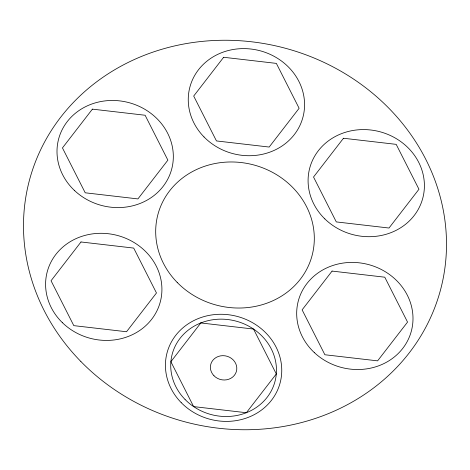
<?xml version="1.0" encoding="UTF-8"?>
<svg xmlns="http://www.w3.org/2000/svg" width="470" height="470" viewBox="0 0 470 470"><rect width="100%" height="100%" fill="white"/><g stroke="black" fill="none" stroke-linecap="round" stroke-linejoin="round"><path stroke-width="0.7" d="M92.402 109.14L62.451 147.915L85.217 192.8L137.927 198.916L167.878 160.141L145.113 115.25L92.402 109.14M80.993 241.974L51.042 280.749L73.808 325.639L126.518 331.749L156.469 292.975L133.703 248.084L80.993 241.974M223.644 57.275L193.699 96.05L216.459 140.941L269.175 147.051L299.12 108.276L276.36 63.391L223.644 57.275M200.825 322.949L170.88 361.724L193.64 406.609L246.356 412.725L276.301 373.95L253.542 329.059L200.825 322.949M343.482 138.25L313.531 177.025L336.297 221.916L389.007 228.026L418.958 189.251L396.192 144.361L343.482 138.25M332.073 271.084L302.122 309.859L324.887 354.75L377.598 360.86L407.549 322.085L384.783 277.2L332.073 271.084M80.887 361.524A212.728 193.417 14.9 0 0 437.505 299.96A212.728 193.417 14.9 0 0 186.608 43.516A212.728 193.417 14.9 0 0 80.887 361.524M177.208 282.447A79.771 72.533 14.9 0 0 310.94 259.358A79.771 72.533 14.9 0 0 216.852 163.196A79.771 72.533 14.9 0 0 177.208 282.447M185.062 399.465A53.181 48.357 14.9 0 0 274.216 384.072A53.181 48.357 14.9 0 0 211.494 319.964A53.181 48.357 14.9 0 0 185.062 399.465M181.209 402.631A58.497 53.192 14.9 0 0 279.28 385.7A58.497 53.192 14.9 0 0 210.284 315.176A58.497 53.192 14.9 0 0 181.209 402.631M62.334 322.614A58.497 53.192 14.9 0 0 159.829 303.52A58.497 53.192 14.9 0 0 89.1 234.448A58.497 53.192 14.9 0 0 62.334 322.614M74.724 190.72A58.497 53.192 14.9 0 0 171.591 169.47A58.497 53.192 14.9 0 0 99.176 101.89A58.497 53.192 14.9 0 0 74.724 190.72M204.027 136.958A58.497 53.192 14.9 0 0 302.098 120.026A58.497 53.192 14.9 0 0 233.102 49.509A58.497 53.192 14.9 0 0 204.027 136.958M324.823 218.891A58.497 53.192 14.9 0 0 422.319 199.797A58.497 53.192 14.9 0 0 351.595 130.731A58.497 53.192 14.9 0 0 324.823 218.891M314.401 352.664A58.497 53.192 14.9 0 0 411.262 331.415A58.497 53.192 14.9 0 0 338.846 263.84A58.497 53.192 14.9 0 0 314.401 352.664M213.962 375.741A13.295 12.091 14.9 0 0 236.246 371.893A13.295 12.091 14.9 0 0 220.565 355.866A13.295 12.091 14.9 0 0 213.962 375.741"/></g></svg>
